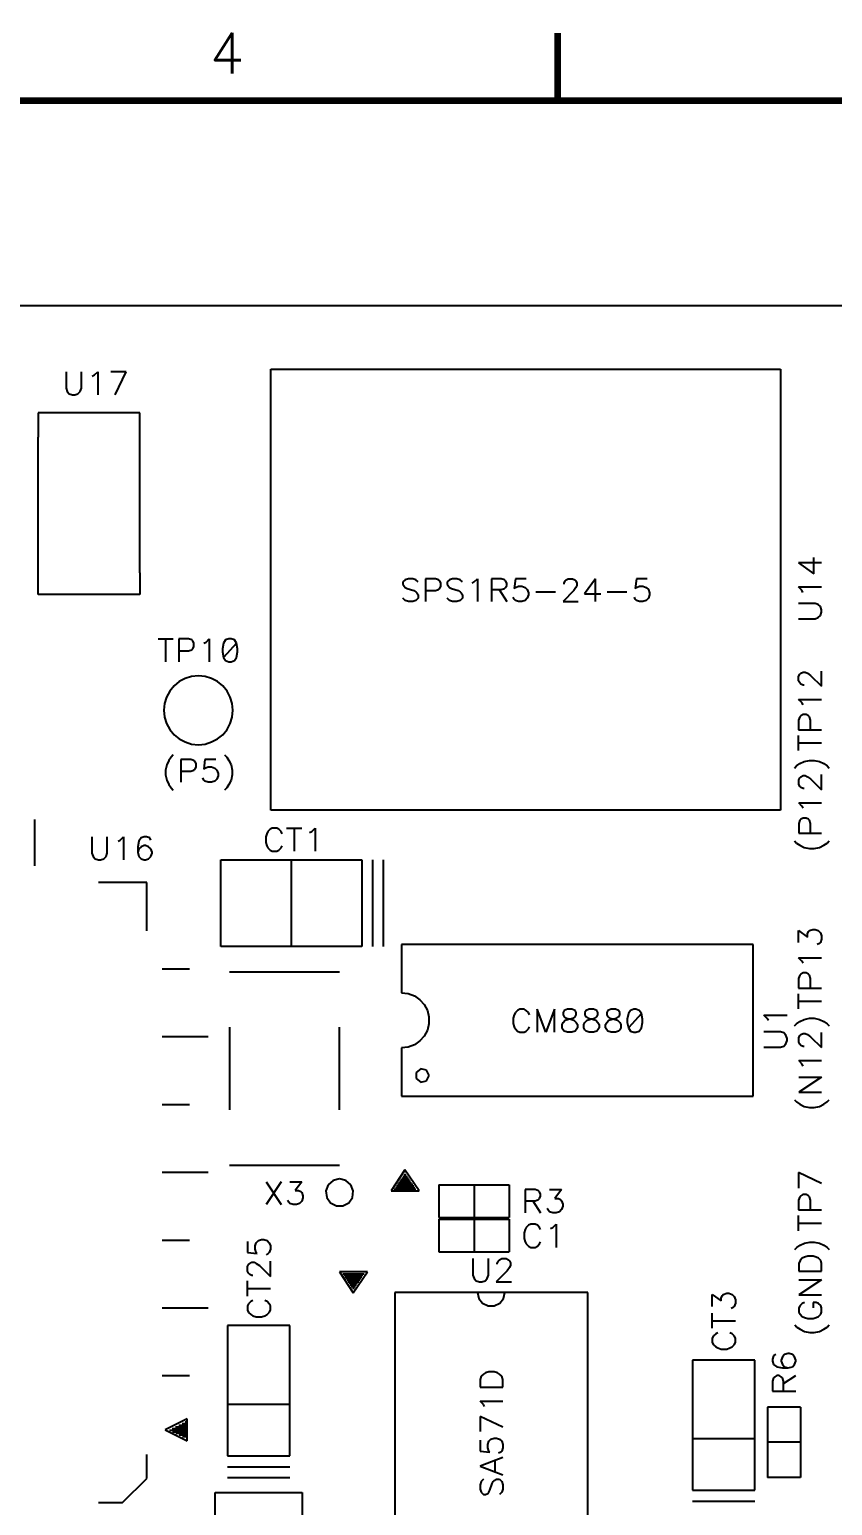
# Model space of a CAD drawing. Extents: x 295 to 953, y 10 to 290.
# Drawn here: x 648 to 707.2, y 181.4 to 290.2 of the extents above; entities that cross this region are included whole.
import ezdxf
from ezdxf.enums import TextEntityAlignment as Align

# ---------------------------------------------------------------- set-up
doc = ezdxf.new("R2010")
doc.units = 0
doc.header["$LTSCALE"] = 5
doc.header["$MEASUREMENT"] = 0
doc.layers.get('0').update_dxf_attribs({"linetype": 'CONTINUOUS', "lineweight": 25})
for name, color, linetype in [('130409_DV-DPH-A6_TSK', 10, 'CONTINUOUS'), ('문자', 4, 'CONTINUOUS'), ('테두리', 3, 'CONTINUOUS')]:
    doc.layers.add(name, color=color, linetype=linetype)
doc.styles.get("Standard").update_dxf_attribs({"font": 'simplex.shx'})

# ---------------------------------------------------------------- blocks, each defined once
blk = doc.blocks.new('C')
at = {"layer": '테두리', "const_width": 0.5}
for points in [[(210, 290), (210, 285)], [(15, 285), (15, 15), (405, 15), (405, 285), (15, 285)]]:
    blk.add_lwpolyline(points, dxfattribs=at)
at = {"layer": '문자'}
blk.add_text('4', height=3, dxfattribs=at).set_placement((185.62, 288.5), align=Align.MIDDLE)

msp = doc.modelspace()

# ---------------------------------------------------------------- linework, layer by layer
at = {"layer": '130409_DV-DPH-A6_TSK', "color": 7}
for p, q in [((794.47, 269.88), (586.48, 269.88)), ((794.47, 269.88), (586.48, 269.88)), ((650.73, 265.02), (650.73, 263.81)), ((651.86, 263.81), (651.86, 265.02)), ((652.66, 264.69), (652.83, 264.78)), ((652.83, 264.78), (653.07, 265.02)), ((653.07, 265.02), (653.07, 263.32)), ((655.16, 265.02), (654.04, 265.02)), ((654.36, 263.32), (655.16, 265.02)), ((665.82, 232.7), (665.82, 265.21)), ((665.82, 265.21), (703.41, 265.21)), ((703.41, 265.21), (703.41, 232.7)), ((650.73, 263.81), (650.81, 263.57)), ((650.81, 263.57), (650.97, 263.4)), ((650.97, 263.4), (651.21, 263.32)), ((651.37, 263.32), (651.61, 263.4)), ((651.61, 263.4), (651.78, 263.57)), ((651.78, 263.57), (651.86, 263.81)), ((651.21, 263.32), (651.37, 263.32)), ((656.18, 262), (648.68, 262)), ((648.68, 262), (648.68, 260.2)), ((656.18, 250.2), (656.18, 262)), ((648.68, 248.6), (648.68, 260.2)), ((706.44, 250.93), (704.74, 250.93)), ((704.74, 250.93), (705.87, 250.12)), ((705.87, 250.12), (705.87, 251.33)), ((656.18, 250.2), (656.18, 248.6)), ((675.73, 249.67), (675.56, 249.52)), ((675.56, 249.52), (675.56, 249.35)), ((675.56, 249.35), (675.65, 249.2)), ((675.97, 249.75), (675.73, 249.67)), ((676.29, 249.75), (675.97, 249.75)), ((676.53, 249.67), (676.29, 249.75)), ((676.68, 249.52), (676.53, 249.67)), ((677.96, 249.75), (677.24, 249.75)), ((677.24, 249.75), (677.24, 248.08)), ((678.2, 249.67), (677.96, 249.75)), ((678.28, 249.59), (678.2, 249.67)), ((678.36, 249.43), (678.28, 249.59)), ((678.36, 249.2), (678.36, 249.43)), ((678.99, 249.67), (678.84, 249.52)), ((678.84, 249.52), (678.84, 249.35)), ((678.84, 249.35), (678.92, 249.2)), ((679.23, 249.75), (678.99, 249.67)), ((679.55, 249.75), (679.23, 249.75)), ((679.79, 249.67), (679.55, 249.75)), ((679.95, 249.52), (679.79, 249.67)), ((680.67, 249.43), (680.83, 249.52)), ((680.83, 249.52), (681.07, 249.75)), ((681.07, 249.75), (681.07, 248.08)), ((682.82, 249.75), (682.1, 249.75)), ((682.1, 249.75), (682.1, 248.08)), ((683.06, 249.67), (682.82, 249.75)), ((683.14, 249.59), (683.06, 249.67)), ((683.22, 249.43), (683.14, 249.59)), ((683.14, 249.11), (683.22, 249.27)), ((683.22, 249.27), (683.22, 249.43)), ((683.86, 249.75), (683.78, 249.03)), ((684.65, 249.75), (683.86, 249.75)), ((687.45, 249.43), (687.52, 249.59)), ((687.45, 249.35), (687.45, 249.43)), ((687.52, 249.59), (687.6, 249.67)), ((687.6, 249.67), (687.76, 249.75)), ((687.76, 249.75), (688.08, 249.75)), ((688.08, 249.75), (688.24, 249.67)), ((688.24, 249.67), (688.32, 249.59)), ((688.32, 249.59), (688.4, 249.43)), ((688.4, 249.27), (688.32, 249.11)), ((688.4, 249.43), (688.4, 249.27)), ((689.76, 249.75), (688.96, 248.64)), ((689.76, 248.08), (689.76, 249.75)), ((692.79, 249.75), (692.7, 249.03)), ((693.58, 249.75), (692.79, 249.75)), ((656.18, 248.6), (648.68, 248.6)), ((675.73, 248.16), (675.56, 248.32)), ((675.65, 249.2), (675.73, 249.11)), ((675.73, 249.11), (675.89, 249.03)), ((675.97, 248.08), (675.73, 248.16)), ((675.89, 249.03), (676.36, 248.88)), ((676.53, 248.16), (676.29, 248.08)), ((676.36, 248.88), (676.53, 248.79)), ((676.53, 248.79), (676.6, 248.72)), ((676.68, 248.32), (676.53, 248.16)), ((676.6, 248.72), (676.68, 248.56)), ((676.68, 248.56), (676.68, 248.32)), ((677.24, 248.88), (677.96, 248.88)), ((677.96, 248.88), (678.2, 248.96)), ((678.2, 248.96), (678.28, 249.03)), ((678.28, 249.03), (678.36, 249.2)), ((678.99, 248.16), (678.84, 248.32)), ((678.92, 249.2), (678.99, 249.11)), ((678.99, 249.11), (679.16, 249.03)), ((679.23, 248.08), (678.99, 248.16)), ((679.16, 249.03), (679.63, 248.88)), ((679.79, 248.16), (679.55, 248.08)), ((679.63, 248.88), (679.79, 248.79)), ((679.79, 248.79), (679.87, 248.72)), ((679.95, 248.32), (679.79, 248.16)), ((679.87, 248.72), (679.95, 248.56)), ((679.95, 248.56), (679.95, 248.32)), ((682.1, 248.96), (682.82, 248.96)), ((682.66, 248.96), (683.22, 248.08)), ((682.82, 248.96), (683.06, 249.03)), ((683.06, 249.03), (683.14, 249.11)), ((683.78, 248.24), (683.7, 248.4)), ((683.78, 249.03), (683.86, 249.11)), ((683.86, 248.16), (683.78, 248.24)), ((683.86, 249.11), (684.1, 249.2)), ((684.1, 248.08), (683.86, 248.16)), ((684.1, 249.2), (684.34, 249.2)), ((684.34, 249.2), (684.58, 249.11)), ((684.58, 248.16), (684.34, 248.08)), ((684.58, 249.11), (684.73, 248.96)), ((684.73, 248.32), (684.58, 248.16)), ((684.73, 248.96), (684.82, 248.72)), ((684.82, 248.56), (684.73, 248.32)), ((684.82, 248.72), (684.82, 248.56)), ((685.37, 248.79), (686.81, 248.79)), ((688.16, 248.88), (687.37, 248.08)), ((688.32, 249.11), (688.16, 248.88)), ((688.96, 248.64), (690.15, 248.64)), ((690.63, 248.79), (692.07, 248.79)), ((692.7, 248.24), (692.63, 248.4)), ((692.7, 249.03), (692.79, 249.11)), ((692.79, 248.16), (692.7, 248.24)), ((692.79, 249.11), (693.02, 249.2)), ((693.02, 248.08), (692.79, 248.16)), ((693.02, 249.2), (693.26, 249.2)), ((693.26, 249.2), (693.5, 249.11)), ((693.5, 248.16), (693.26, 248.08)), ((693.5, 249.11), (693.67, 248.96)), ((693.67, 248.32), (693.5, 248.16)), ((693.67, 248.96), (693.74, 248.72)), ((693.74, 248.56), (693.67, 248.32)), ((693.74, 248.72), (693.74, 248.56)), ((704.98, 248.91), (704.74, 249.15)), ((704.74, 249.15), (706.44, 249.15)), ((705.06, 248.75), (704.98, 248.91)), ((676.29, 248.08), (675.97, 248.08)), ((679.55, 248.08), (679.23, 248.08)), ((684.34, 248.08), (684.1, 248.08)), ((687.37, 248.08), (688.48, 248.08)), ((693.26, 248.08), (693.02, 248.08)), ((705.95, 247.94), (704.74, 247.94)), ((706.19, 247.86), (705.95, 247.94)), ((706.35, 247.7), (706.19, 247.86)), ((706.19, 246.89), (706.35, 247.05)), ((706.44, 247.46), (706.35, 247.7)), ((706.35, 247.05), (706.44, 247.3)), ((706.44, 247.3), (706.44, 247.46)), ((704.74, 246.81), (705.95, 246.81)), ((705.95, 246.81), (706.19, 246.89)), ((657.51, 245.33), (658.63, 245.33)), ((658.07, 245.33), (658.07, 243.64)), ((659.76, 245.33), (659.04, 245.33)), ((659.04, 245.33), (659.04, 243.64)), ((660, 245.25), (659.76, 245.33)), ((660.08, 245.17), (660, 245.25)), ((660.16, 245), (660.08, 245.17)), ((660.16, 244.77), (660.16, 245)), ((660.89, 245), (661.05, 245.09)), ((661.05, 245.09), (661.29, 245.33)), ((661.29, 245.33), (661.29, 243.64)), ((662.34, 245), (662.26, 244.6)), ((662.49, 245.25), (662.34, 245)), ((663.3, 245), (662.34, 243.96)), ((662.74, 245.33), (662.49, 245.25)), ((662.9, 245.33), (662.74, 245.33)), ((663.14, 245.25), (662.9, 245.33)), ((663.3, 245), (663.14, 245.25)), ((663.38, 244.6), (663.3, 245)), ((659.04, 244.44), (659.76, 244.44)), ((659.76, 244.44), (660, 244.52)), ((660, 244.52), (660.08, 244.6)), ((660.08, 244.6), (660.16, 244.77)), ((662.26, 244.6), (662.26, 244.36)), ((662.26, 244.36), (662.34, 243.96)), ((662.34, 243.96), (662.49, 243.72)), ((663.14, 243.72), (663.3, 243.96)), ((663.3, 243.96), (663.38, 244.36)), ((663.38, 244.36), (663.38, 244.6)), ((662.49, 243.72), (662.74, 243.64)), ((662.74, 243.64), (662.9, 243.64)), ((662.9, 243.64), (663.14, 243.72)), ((704.74, 242.55), (704.83, 242.71)), ((704.83, 242.71), (704.91, 242.8)), ((704.91, 242.8), (705.07, 242.88)), ((705.07, 242.88), (705.23, 242.88)), ((705.23, 242.88), (705.39, 242.8)), ((705.39, 242.8), (705.63, 242.63)), ((706.44, 241.83), (706.44, 242.95)), ((658.69, 241.86), (658.37, 241.47)), ((659.08, 242.17), (658.69, 241.86)), ((659.51, 242.4), (659.08, 242.17)), ((659.99, 242.55), (659.51, 242.4)), ((660.49, 242.6), (659.99, 242.55)), ((660.98, 242.55), (660.49, 242.6)), ((661.46, 242.4), (660.98, 242.55)), ((661.89, 242.17), (661.46, 242.4)), ((662.28, 241.86), (661.89, 242.17)), ((662.6, 241.47), (662.28, 241.86)), ((704.74, 242.23), (704.74, 242.55)), ((704.83, 242.07), (704.74, 242.23)), ((704.91, 241.99), (704.83, 242.07)), ((705.07, 241.91), (704.91, 241.99)), ((705.15, 241.91), (705.07, 241.91)), ((705.63, 242.63), (706.44, 241.83)), ((657.99, 240.55), (657.95, 240.06)), ((658.14, 241.03), (657.99, 240.55)), ((658.37, 241.47), (658.14, 241.03)), ((662.83, 241.03), (662.6, 241.47)), ((662.98, 240.55), (662.83, 241.03)), ((663.03, 240.06), (662.98, 240.55)), ((704.99, 240.62), (704.74, 240.86)), ((704.74, 240.86), (706.44, 240.86)), ((705.07, 240.46), (704.99, 240.62)), ((657.95, 240.06), (657.99, 239.56)), ((657.99, 239.56), (658.14, 239.09)), ((662.83, 239.09), (662.98, 239.56)), ((662.98, 239.56), (663.03, 240.06)), ((704.83, 239.58), (704.74, 239.34)), ((704.91, 239.66), (704.83, 239.58)), ((705.07, 239.74), (704.91, 239.66)), ((705.31, 239.74), (705.07, 239.74)), ((705.47, 239.66), (705.31, 239.74)), ((705.55, 239.58), (705.47, 239.66)), ((705.63, 239.34), (705.55, 239.58)), ((658.14, 239.09), (658.37, 238.65)), ((658.37, 238.65), (658.69, 238.26)), ((662.28, 238.26), (662.6, 238.65)), ((662.6, 238.65), (662.83, 239.09)), ((704.74, 239.34), (704.74, 238.61)), ((704.74, 238.61), (706.44, 238.61)), ((705.63, 238.61), (705.63, 239.34)), ((658.69, 238.26), (659.08, 237.95)), ((659.08, 237.95), (659.51, 237.72)), ((659.51, 237.72), (659.99, 237.57)), ((659.99, 237.57), (660.49, 237.52)), ((660.49, 237.52), (660.98, 237.57)), ((660.98, 237.57), (661.46, 237.72)), ((661.46, 237.72), (661.89, 237.95)), ((661.89, 237.95), (662.28, 238.26)), ((704.74, 237.09), (704.74, 238.21)), ((704.74, 237.65), (706.44, 237.65)), ((658.31, 236.36), (658.15, 236.04)), ((658.47, 236.6), (658.31, 236.36)), ((658.63, 236.77), (658.47, 236.6)), ((659.92, 236.44), (659.2, 236.44)), ((659.2, 236.44), (659.2, 234.75)), ((660.16, 236.36), (659.92, 236.44)), ((660.24, 236.28), (660.16, 236.36)), ((660.32, 236.12), (660.24, 236.28)), ((660.97, 236.44), (660.89, 235.71)), ((661.77, 236.44), (660.97, 236.44)), ((662.42, 236.77), (662.58, 236.6)), ((662.58, 236.6), (662.74, 236.36)), ((662.74, 236.36), (662.9, 236.04)), ((704.83, 236.13), (705.15, 236.29)), ((705.15, 236.29), (705.55, 236.36)), ((705.55, 236.36), (705.88, 236.36)), ((705.88, 236.36), (706.28, 236.29)), ((706.28, 236.29), (706.6, 236.13)), ((658.15, 236.04), (658.07, 235.64)), ((658.07, 235.64), (658.07, 235.31)), ((658.07, 235.31), (658.15, 234.91)), ((659.2, 235.56), (659.92, 235.56)), ((659.92, 235.56), (660.16, 235.64)), ((660.16, 235.64), (660.24, 235.71)), ((660.24, 235.71), (660.32, 235.88)), ((660.32, 235.88), (660.32, 236.12)), ((660.89, 234.91), (660.81, 235.07)), ((660.89, 235.71), (660.97, 235.79)), ((660.97, 235.79), (661.21, 235.88)), ((661.21, 235.88), (661.45, 235.88)), ((661.45, 235.88), (661.69, 235.79)), ((661.69, 235.79), (661.85, 235.64)), ((661.85, 235.64), (661.94, 235.39)), ((661.94, 235.23), (661.85, 234.99)), ((661.94, 235.39), (661.94, 235.23)), ((662.9, 236.04), (662.98, 235.64)), ((662.98, 235.31), (662.9, 234.91)), ((662.98, 235.64), (662.98, 235.31)), ((704.43, 235.8), (704.59, 235.96)), ((704.59, 235.96), (704.83, 236.13)), ((704.75, 234.92), (704.83, 235.08)), ((704.83, 235.08), (704.91, 235.16)), ((704.91, 235.16), (705.07, 235.24)), ((705.07, 235.24), (705.23, 235.24)), ((705.23, 235.24), (705.39, 235.16)), ((705.39, 235.16), (705.63, 235)), ((706.44, 234.2), (706.44, 235.32)), ((706.6, 236.13), (706.84, 235.96)), ((706.84, 235.96), (707, 235.8)), ((658.15, 234.91), (658.31, 234.59)), ((658.31, 234.59), (658.47, 234.35)), ((658.47, 234.35), (658.63, 234.18)), ((660.97, 234.83), (660.89, 234.91)), ((661.21, 234.75), (660.97, 234.83)), ((661.45, 234.75), (661.21, 234.75)), ((661.69, 234.83), (661.45, 234.75)), ((661.85, 234.99), (661.69, 234.83)), ((662.58, 234.35), (662.42, 234.18)), ((662.74, 234.59), (662.58, 234.35)), ((662.9, 234.91), (662.74, 234.59)), ((704.75, 234.6), (704.75, 234.92)), ((704.83, 234.44), (704.75, 234.6)), ((704.91, 234.36), (704.83, 234.44)), ((705.07, 234.28), (704.91, 234.36)), ((705.15, 234.28), (705.07, 234.28)), ((705.63, 235), (706.44, 234.2)), ((704.99, 233), (704.75, 233.23)), ((704.75, 233.23), (706.44, 233.23)), ((705.07, 232.83), (704.99, 233)), ((648.42, 228.6), (648.42, 232)), ((703.41, 232.7), (665.82, 232.7)), ((704.83, 231.95), (704.75, 231.71)), ((704.91, 232.03), (704.83, 231.95)), ((705.07, 232.11), (704.91, 232.03)), ((705.31, 232.11), (705.07, 232.11)), ((705.47, 232.03), (705.31, 232.11)), ((705.55, 231.95), (705.47, 232.03)), ((705.63, 231.71), (705.55, 231.95)), ((652.63, 230.73), (652.63, 229.52)), ((653.76, 229.52), (653.76, 230.73)), ((654.73, 230.49), (654.97, 230.73)), ((654.97, 230.73), (654.97, 229.03)), ((656.5, 230.73), (656.26, 230.65)), ((656.67, 230.73), (656.5, 230.73)), ((656.91, 230.65), (656.67, 230.73)), ((665.53, 230.96), (665.45, 230.72)), ((665.45, 230.72), (665.45, 230.32)), ((665.61, 231.13), (665.53, 230.96)), ((665.78, 231.29), (665.61, 231.13)), ((665.93, 231.37), (665.78, 231.29)), ((666.26, 231.37), (665.93, 231.37)), ((666.42, 231.29), (666.26, 231.37)), ((666.58, 231.13), (666.42, 231.29)), ((666.66, 230.96), (666.58, 231.13)), ((666.98, 231.37), (668.12, 231.37)), ((667.55, 231.37), (667.55, 229.67)), ((668.68, 231.05), (668.84, 231.13)), ((668.84, 231.13), (669.09, 231.37)), ((669.09, 231.37), (669.09, 229.67)), ((704.75, 231.71), (704.75, 230.99)), ((704.75, 230.99), (706.44, 230.99)), ((705.63, 230.99), (705.63, 231.71)), ((654.57, 230.4), (654.73, 230.49)), ((656.1, 230.4), (656.02, 230)), ((656.02, 230), (656.02, 229.6)), ((656.1, 229.84), (656.02, 229.6)), ((656.26, 230.65), (656.1, 230.4)), ((656.26, 230), (656.1, 229.84)), ((656.5, 230.08), (656.26, 230)), ((656.59, 230.08), (656.5, 230.08)), ((656.82, 230), (656.59, 230.08)), ((656.99, 229.84), (656.82, 230)), ((656.99, 230.49), (656.91, 230.65)), ((657.07, 229.6), (656.99, 229.84)), ((665.45, 230.32), (665.53, 230.07)), ((665.53, 230.07), (665.61, 229.91)), ((665.61, 229.91), (665.78, 229.75)), ((665.78, 229.75), (665.93, 229.67)), ((665.93, 229.67), (666.26, 229.67)), ((666.26, 229.67), (666.42, 229.75)), ((666.42, 229.75), (666.58, 229.91)), ((666.58, 229.91), (666.66, 230.07)), ((704.43, 230.43), (704.59, 230.26)), ((704.59, 230.26), (704.83, 230.11)), ((704.83, 230.11), (705.15, 229.94)), ((705.15, 229.94), (705.55, 229.86)), ((705.55, 229.86), (705.88, 229.86)), ((705.88, 229.86), (706.28, 229.94)), ((706.28, 229.94), (706.6, 230.11)), ((706.6, 230.11), (706.84, 230.26)), ((706.84, 230.26), (707, 230.43)), ((652.63, 229.52), (652.72, 229.28)), ((652.72, 229.28), (652.87, 229.11)), ((652.87, 229.11), (653.12, 229.03)), ((653.12, 229.03), (653.28, 229.03)), ((653.28, 229.03), (653.52, 229.11)), ((653.52, 229.11), (653.68, 229.28)), ((653.68, 229.28), (653.76, 229.52)), ((656.02, 229.6), (656.1, 229.28)), ((656.1, 229.28), (656.26, 229.11)), ((656.26, 229.11), (656.5, 229.03)), ((656.5, 229.03), (656.59, 229.03)), ((656.59, 229.03), (656.82, 229.11)), ((656.82, 229.11), (656.99, 229.28)), ((656.99, 229.28), (657.07, 229.52)), ((657.07, 229.52), (657.07, 229.6)), ((662.14, 222.64), (662.14, 229.03)), ((662.14, 229.03), (672.54, 229.03)), ((667.35, 222.64), (667.35, 229.03)), ((672.54, 229.03), (672.54, 222.64)), ((673.35, 222.64), (673.35, 229.03)), ((674.14, 222.64), (674.14, 229.03)), ((656.68, 227.36), (653.12, 227.36)), ((656.68, 223.8), (656.68, 227.36)), ((704.74, 222.94), (704.74, 223.83)), ((704.74, 223.83), (705.39, 223.34)), ((705.39, 223.58), (705.47, 223.75)), ((705.39, 223.34), (705.39, 223.58)), ((705.47, 223.75), (705.55, 223.83)), ((705.55, 223.83), (705.79, 223.9)), ((705.79, 223.9), (705.95, 223.9)), ((705.95, 223.9), (706.19, 223.83)), ((706.19, 223.83), (706.35, 223.66)), ((706.35, 223.66), (706.44, 223.42)), ((706.44, 223.18), (706.35, 222.94)), ((706.44, 223.42), (706.44, 223.18)), ((672.54, 222.64), (662.14, 222.64)), ((701.38, 222.79), (675.47, 222.79)), ((675.47, 222.79), (675.47, 219.23)), ((701.38, 211.61), (701.38, 222.79)), ((706.27, 222.86), (706.12, 222.78)), ((706.35, 222.94), (706.27, 222.86)), ((657.82, 221), (659.82, 221)), ((704.99, 221.57), (704.74, 221.81)), ((704.74, 221.81), (706.44, 221.81)), ((705.07, 221.41), (704.99, 221.57)), ((670.9, 220.76), (662.77, 220.76)), ((704.83, 220.53), (704.74, 220.29)), ((704.74, 220.29), (704.74, 219.56)), ((704.91, 220.61), (704.83, 220.53)), ((705.07, 220.69), (704.91, 220.61)), ((705.31, 220.69), (705.07, 220.69)), ((705.47, 220.61), (705.31, 220.69)), ((705.55, 220.53), (705.47, 220.61)), ((705.63, 220.29), (705.55, 220.53)), ((705.63, 219.56), (705.63, 220.29)), ((675.47, 219.23), (675.96, 219.17)), ((675.96, 219.17), (676.41, 219)), ((676.41, 219), (676.82, 218.72)), ((704.74, 219.56), (706.44, 219.56)), ((704.74, 218.04), (704.74, 219.16)), ((676.82, 218.72), (677.14, 218.36)), ((677.14, 218.36), (677.37, 217.92)), ((677.37, 217.92), (677.49, 217.45)), ((683.87, 217.77), (683.78, 217.61)), ((684.02, 217.93), (683.87, 217.77)), ((684.19, 218.01), (684.02, 217.93)), ((684.51, 218.01), (684.19, 218.01)), ((684.66, 217.93), (684.51, 218.01)), ((684.83, 217.77), (684.66, 217.93)), ((684.9, 217.61), (684.83, 217.77)), ((686.11, 216.33), (685.47, 218.01)), ((685.47, 218.01), (685.47, 216.33)), ((686.75, 218.01), (686.11, 216.33)), ((686.75, 216.33), (686.75, 218.01)), ((687.46, 217.93), (687.39, 217.77)), ((687.39, 217.77), (687.39, 217.61)), ((687.71, 218.01), (687.46, 217.93)), ((688.03, 218.01), (687.71, 218.01)), ((688.26, 217.93), (688.03, 218.01)), ((688.35, 217.77), (688.26, 217.93)), ((688.35, 217.61), (688.35, 217.77)), ((689.07, 217.93), (688.99, 217.77)), ((688.99, 217.77), (688.99, 217.61)), ((689.31, 218.01), (689.07, 217.93)), ((689.63, 218.01), (689.31, 218.01)), ((689.87, 217.93), (689.63, 218.01)), ((689.95, 217.77), (689.87, 217.93)), ((689.95, 217.61), (689.95, 217.77)), ((690.67, 217.93), (690.59, 217.77)), ((690.59, 217.77), (690.59, 217.61)), ((690.91, 218.01), (690.67, 217.93)), ((691.23, 218.01), (690.91, 218.01)), ((691.47, 217.93), (691.23, 218.01)), ((691.55, 217.77), (691.47, 217.93)), ((691.55, 217.61), (691.55, 217.77)), ((692.19, 217.69), (692.11, 217.29)), ((692.34, 217.93), (692.19, 217.69)), ((693.15, 217.69), (692.19, 216.65)), ((692.59, 218.01), (692.34, 217.93)), ((692.75, 218.01), (692.59, 218.01)), ((692.98, 217.93), (692.75, 218.01)), ((693.15, 217.69), (692.98, 217.93)), ((693.23, 217.29), (693.15, 217.69)), ((704.74, 218.6), (706.44, 218.6)), ((662.77, 216.69), (662.77, 210.6)), ((670.9, 210.6), (670.9, 216.69)), ((677.49, 216.95), (677.37, 216.48)), ((677.49, 217.45), (677.49, 216.95)), ((683.78, 217.61), (683.7, 217.37)), ((683.7, 217.37), (683.7, 216.97)), ((683.7, 216.97), (683.78, 216.73)), ((683.78, 216.73), (683.87, 216.57)), ((683.87, 216.57), (684.02, 216.41)), ((684.66, 216.41), (684.83, 216.57)), ((684.83, 216.57), (684.9, 216.73)), ((687.3, 216.89), (687.39, 217.05)), ((687.3, 216.65), (687.3, 216.89)), ((687.39, 216.49), (687.3, 216.65)), ((687.39, 217.61), (687.46, 217.45)), ((687.39, 217.05), (687.54, 217.21)), ((687.46, 217.45), (687.62, 217.37)), ((687.54, 217.21), (687.78, 217.29)), ((687.62, 217.37), (687.94, 217.29)), ((687.78, 217.29), (688.1, 217.37)), ((687.94, 217.29), (688.18, 217.21)), ((688.1, 217.37), (688.26, 217.45)), ((688.18, 217.21), (688.35, 217.05)), ((688.26, 217.45), (688.35, 217.61)), ((688.35, 217.05), (688.43, 216.89)), ((688.43, 216.65), (688.35, 216.49)), ((688.43, 216.89), (688.43, 216.65)), ((688.91, 216.89), (688.99, 217.05)), ((688.91, 216.65), (688.91, 216.89)), ((688.99, 216.49), (688.91, 216.65)), ((688.99, 217.61), (689.07, 217.45)), ((688.99, 217.05), (689.14, 217.21)), ((689.07, 217.45), (689.23, 217.37)), ((689.14, 217.21), (689.39, 217.29)), ((689.23, 217.37), (689.55, 217.29)), ((689.39, 217.29), (689.71, 217.37)), ((689.55, 217.29), (689.78, 217.21)), ((689.71, 217.37), (689.87, 217.45)), ((689.78, 217.21), (689.95, 217.05)), ((689.87, 217.45), (689.95, 217.61)), ((689.95, 217.05), (690.03, 216.89)), ((690.03, 216.65), (689.95, 216.49)), ((690.03, 216.89), (690.03, 216.65)), ((690.51, 216.89), (690.59, 217.05)), ((690.51, 216.65), (690.51, 216.89)), ((690.59, 216.49), (690.51, 216.65)), ((690.59, 217.61), (690.67, 217.45)), ((690.59, 217.05), (690.74, 217.21)), ((690.67, 217.45), (690.83, 217.37)), ((690.74, 217.21), (690.99, 217.29)), ((690.83, 217.37), (691.15, 217.29)), ((690.99, 217.29), (691.31, 217.37)), ((691.15, 217.29), (691.38, 217.21)), ((691.31, 217.37), (691.47, 217.45)), ((691.38, 217.21), (691.55, 217.05)), ((691.47, 217.45), (691.55, 217.61)), ((691.55, 217.05), (691.63, 216.89)), ((691.63, 216.65), (691.55, 216.49)), ((691.63, 216.89), (691.63, 216.65)), ((692.11, 217.29), (692.11, 217.05)), ((692.11, 217.05), (692.19, 216.65)), ((692.19, 216.65), (692.34, 216.41)), ((692.98, 216.41), (693.15, 216.65)), ((693.15, 216.65), (693.23, 217.05)), ((693.23, 217.05), (693.23, 217.29)), ((702.43, 217.34), (702.18, 217.58)), ((702.18, 217.58), (703.89, 217.58)), ((702.51, 217.18), (702.43, 217.34)), ((704.43, 216.8), (704.59, 216.95)), ((704.59, 216.95), (704.83, 217.12)), ((704.83, 217.12), (705.15, 217.27)), ((705.15, 217.27), (705.55, 217.35)), ((705.55, 217.35), (705.88, 217.35)), ((705.88, 217.35), (706.28, 217.27)), ((706.28, 217.27), (706.6, 217.12)), ((706.6, 217.12), (706.84, 216.95)), ((706.84, 216.95), (707, 216.8)), ((657.82, 216), (661.21, 216)), ((676.82, 215.68), (676.41, 215.4)), ((677.14, 216.04), (676.82, 215.68)), ((677.37, 216.48), (677.14, 216.04)), ((684.02, 216.41), (684.19, 216.33)), ((684.19, 216.33), (684.51, 216.33)), ((684.51, 216.33), (684.66, 216.41)), ((687.46, 216.41), (687.39, 216.49)), ((687.71, 216.33), (687.46, 216.41)), ((688.03, 216.33), (687.71, 216.33)), ((688.26, 216.41), (688.03, 216.33)), ((688.35, 216.49), (688.26, 216.41)), ((689.07, 216.41), (688.99, 216.49)), ((689.31, 216.33), (689.07, 216.41)), ((689.63, 216.33), (689.31, 216.33)), ((689.87, 216.41), (689.63, 216.33)), ((689.95, 216.49), (689.87, 216.41)), ((690.67, 216.41), (690.59, 216.49)), ((690.91, 216.33), (690.67, 216.41)), ((691.23, 216.33), (690.91, 216.33)), ((691.47, 216.41), (691.23, 216.33)), ((691.55, 216.49), (691.47, 216.41)), ((692.34, 216.41), (692.59, 216.33)), ((692.59, 216.33), (692.75, 216.33)), ((692.75, 216.33), (692.98, 216.41)), ((703.4, 216.36), (702.18, 216.36)), ((703.65, 216.28), (703.4, 216.36)), ((703.81, 216.11), (703.65, 216.28)), ((703.89, 215.87), (703.81, 216.11)), ((703.81, 215.46), (703.89, 215.71)), ((703.89, 215.71), (703.89, 215.87)), ((704.75, 215.91), (704.83, 216.07)), ((704.75, 215.59), (704.75, 215.91)), ((704.83, 215.43), (704.75, 215.59)), ((704.83, 216.07), (704.91, 216.15)), ((704.91, 216.15), (705.07, 216.23)), ((705.07, 216.23), (705.23, 216.23)), ((705.23, 216.23), (705.39, 216.15)), ((705.39, 216.15), (705.63, 215.99)), ((705.63, 215.99), (706.44, 215.19)), ((706.44, 215.19), (706.44, 216.31)), ((675.96, 215.23), (675.47, 215.17)), ((675.47, 215.17), (675.47, 211.61)), ((676.41, 215.4), (675.96, 215.23)), ((702.18, 215.22), (703.4, 215.22)), ((703.4, 215.22), (703.65, 215.3)), ((703.65, 215.3), (703.81, 215.46)), ((704.91, 215.35), (704.83, 215.43)), ((705.07, 215.27), (704.91, 215.35)), ((705.15, 215.27), (705.07, 215.27)), ((676.88, 213.63), (676.54, 213.36)), ((676.54, 213.36), (676.54, 212.91)), ((677.31, 213.53), (676.88, 213.63)), ((677.51, 213.14), (677.31, 213.53)), ((704.99, 213.99), (704.75, 214.23)), ((704.75, 214.23), (706.44, 214.23)), ((705.07, 213.82), (704.99, 213.99)), ((676.54, 212.91), (676.88, 212.64)), ((676.88, 212.64), (677.31, 212.74)), ((677.31, 212.74), (677.51, 213.14)), ((704.75, 213.02), (706.44, 213.02)), ((706.44, 213.02), (704.75, 211.9)), ((675.47, 211.61), (701.38, 211.61)), ((704.43, 211.33), (704.59, 211.18)), ((704.59, 211.18), (704.83, 211.01)), ((704.75, 211.9), (706.44, 211.9)), ((706.6, 211.01), (706.84, 211.18)), ((706.84, 211.18), (707, 211.33)), ((657.82, 211), (659.82, 211)), ((704.83, 211.01), (705.15, 210.85)), ((705.15, 210.85), (705.55, 210.78)), ((705.55, 210.78), (705.88, 210.78)), ((705.88, 210.78), (706.28, 210.85)), ((706.28, 210.85), (706.6, 211.01)), ((657.82, 206), (661.21, 206)), ((662.77, 206.53), (670.9, 206.53)), ((675.72, 206.17), (674.69, 204.63)), ((675.55, 205.69), (675.9, 205.69)), ((675.64, 205.81), (675.81, 205.81)), ((675.71, 205.93), (675.74, 205.93)), ((676.76, 204.63), (675.72, 206.17)), ((706.43, 205.16), (704.73, 205.97)), ((704.73, 205.97), (704.73, 204.83)), ((666.6, 205.29), (665.49, 203.63)), ((665.49, 205.29), (666.6, 203.63)), ((667.23, 205.29), (668.11, 205.29)), ((668.11, 205.29), (667.63, 204.66)), ((667.63, 204.66), (667.87, 204.66)), ((667.87, 204.66), (668.03, 204.58)), ((670.06, 205.08), (669.89, 204.62)), ((669.89, 204.62), (669.95, 204.14)), ((670.43, 205.4), (670.06, 205.08)), ((670.9, 205.52), (670.43, 205.4)), ((671.37, 205.4), (670.9, 205.52)), ((671.73, 205.08), (671.37, 205.4)), ((671.91, 204.62), (671.73, 205.08)), ((671.85, 204.14), (671.91, 204.62)), ((674.69, 204.63), (676.76, 204.63)), ((674.93, 204.76), (676.52, 204.76)), ((675.01, 204.87), (676.44, 204.87)), ((675.09, 204.99), (676.36, 204.99)), ((675.16, 205.11), (676.29, 205.11)), ((675.24, 205.22), (676.21, 205.22)), ((675.32, 205.34), (676.13, 205.34)), ((675.4, 205.46), (676.05, 205.46)), ((675.48, 205.57), (675.97, 205.57)), ((678.21, 205.07), (683.4, 205.07)), ((678.21, 205.07), (678.21, 202.66)), ((680.81, 205.07), (680.81, 202.66)), ((683.4, 205.07), (683.4, 202.66)), ((685.31, 204.72), (684.58, 204.72)), ((684.58, 204.72), (684.58, 203)), ((685.56, 204.63), (685.31, 204.72)), ((685.64, 204.55), (685.56, 204.63)), ((686.38, 204.72), (687.27, 204.72)), ((687.27, 204.72), (686.78, 204.07)), ((667.15, 203.79), (667.07, 203.94)), ((667.23, 203.7), (667.15, 203.79)), ((667.47, 203.63), (667.23, 203.7)), ((667.71, 203.63), (667.47, 203.63)), ((667.94, 203.7), (667.71, 203.63)), ((668.11, 203.87), (667.94, 203.7)), ((668.03, 204.58), (668.11, 204.5)), ((668.11, 204.5), (668.18, 204.26)), ((668.18, 204.1), (668.11, 203.87)), ((668.18, 204.26), (668.18, 204.1)), ((669.95, 204.14), (670.23, 203.74)), ((670.23, 203.74), (670.66, 203.51)), ((670.66, 203.51), (671.14, 203.51)), ((671.14, 203.51), (671.57, 203.74)), ((671.57, 203.74), (671.85, 204.14)), ((684.58, 203.9), (685.31, 203.9)), ((685.15, 203.9), (685.72, 203)), ((685.31, 203.9), (685.56, 203.98)), ((685.56, 203.98), (685.64, 204.07)), ((685.72, 204.39), (685.64, 204.55)), ((685.64, 204.07), (685.72, 204.23)), ((685.72, 204.23), (685.72, 204.39)), ((686.78, 204.07), (687.03, 204.07)), ((687.03, 204.07), (687.19, 203.98)), ((687.19, 203.98), (687.27, 203.9)), ((687.27, 203.9), (687.35, 203.65)), ((687.35, 203.65), (687.35, 203.49)), ((704.82, 204.19), (704.73, 203.94)), ((704.73, 203.94), (704.73, 203.22)), ((704.9, 204.27), (704.82, 204.19)), ((705.06, 204.35), (704.9, 204.27)), ((705.3, 204.35), (705.06, 204.35)), ((705.47, 204.27), (705.3, 204.35)), ((705.54, 204.19), (705.47, 204.27)), ((705.62, 203.94), (705.54, 204.19)), ((705.62, 203.22), (705.62, 203.94)), ((678.21, 202.66), (683.4, 202.66)), ((678.21, 202.53), (683.4, 202.53)), ((678.21, 202.53), (678.21, 200.12)), ((680.81, 202.53), (680.81, 200.12)), ((683.4, 202.53), (683.4, 200.12)), ((686.29, 203.17), (686.21, 203.33)), ((686.38, 203.08), (686.29, 203.17)), ((686.62, 203), (686.38, 203.08)), ((686.86, 203), (686.62, 203)), ((687.11, 203.08), (686.86, 203)), ((687.27, 203.25), (687.11, 203.08)), ((687.35, 203.49), (687.27, 203.25)), ((704.73, 203.22), (706.43, 203.22)), ((704.73, 201.68), (704.73, 202.82)), ((684.58, 201.77), (684.5, 201.53)), ((684.5, 201.53), (684.5, 201.11)), ((684.66, 201.93), (684.58, 201.77)), ((684.83, 202.09), (684.66, 201.93)), ((684.99, 202.18), (684.83, 202.09)), ((685.31, 202.18), (684.99, 202.18)), ((685.48, 202.09), (685.31, 202.18)), ((685.64, 201.93), (685.48, 202.09)), ((685.72, 201.77), (685.64, 201.93)), ((686.46, 201.85), (686.62, 201.93)), ((686.62, 201.93), (686.86, 202.18)), ((686.86, 202.18), (686.86, 200.46)), ((704.73, 202.25), (706.43, 202.25)), ((657.82, 201), (659.82, 201)), ((664.1, 200.89), (664.1, 200.08)), ((664.67, 200.56), (664.75, 200.8)), ((664.67, 200.32), (664.67, 200.56)), ((664.75, 200.08), (664.67, 200.32)), ((664.75, 200.8), (664.91, 200.97)), ((664.91, 200.97), (665.15, 201.04)), ((665.15, 201.04), (665.31, 201.04)), ((665.31, 201.04), (665.55, 200.97)), ((665.55, 200.97), (665.71, 200.8)), ((665.71, 200.8), (665.8, 200.56)), ((665.8, 200.32), (665.71, 200.08)), ((665.8, 200.56), (665.8, 200.32)), ((684.5, 201.11), (684.58, 200.87)), ((684.58, 200.87), (684.66, 200.71)), ((684.66, 200.71), (684.83, 200.54)), ((684.83, 200.54), (684.99, 200.46)), ((684.99, 200.46), (685.31, 200.46)), ((685.31, 200.46), (685.48, 200.54)), ((685.48, 200.54), (685.64, 200.71)), ((685.64, 200.71), (685.72, 200.87)), ((704.46, 200.29), (704.62, 200.45)), ((704.62, 200.45), (704.86, 200.61)), ((704.86, 200.61), (705.17, 200.77)), ((705.17, 200.77), (705.57, 200.85)), ((705.57, 200.85), (705.89, 200.85)), ((705.89, 200.85), (706.28, 200.77)), ((706.28, 200.77), (706.6, 200.61)), ((706.6, 200.61), (706.84, 200.45)), ((706.84, 200.45), (707, 200.29)), ((664.1, 200.08), (664.83, 200)), ((664.1, 199.04), (664.19, 199.19)), ((664.19, 199.19), (664.27, 199.27)), ((664.27, 199.27), (664.43, 199.36)), ((664.43, 199.36), (664.59, 199.36)), ((664.59, 199.36), (664.75, 199.27)), ((664.83, 200), (664.75, 200.08)), ((664.75, 199.27), (664.99, 199.11)), ((665.63, 200), (665.48, 199.92)), ((665.71, 200.08), (665.63, 200)), ((665.8, 198.31), (665.8, 199.44)), ((678.21, 200.12), (683.4, 200.12)), ((680.73, 199.63), (680.73, 198.41)), ((681.87, 198.41), (681.87, 199.63)), ((682.52, 199.31), (682.61, 199.47)), ((682.52, 199.22), (682.52, 199.31)), ((682.61, 199.47), (682.69, 199.55)), ((682.69, 199.55), (682.85, 199.63)), ((682.85, 199.63), (683.17, 199.63)), ((683.17, 199.63), (683.34, 199.55)), ((683.34, 199.55), (683.42, 199.47)), ((683.42, 199.47), (683.5, 199.31)), ((683.5, 199.31), (683.5, 199.14)), ((704.86, 199.5), (704.77, 199.26)), ((704.77, 199.26), (704.77, 198.71)), ((705.01, 199.66), (704.86, 199.5)), ((705.17, 199.74), (705.01, 199.66)), ((705.41, 199.82), (705.17, 199.74)), ((705.81, 199.82), (705.41, 199.82)), ((706.04, 199.74), (705.81, 199.82)), ((706.2, 199.66), (706.04, 199.74)), ((706.37, 199.5), (706.2, 199.66)), ((706.44, 199.26), (706.37, 199.5)), ((706.44, 198.71), (706.44, 199.26)), ((664.1, 198.71), (664.1, 199.04)), ((664.19, 198.55), (664.1, 198.71)), ((664.27, 198.47), (664.19, 198.55)), ((664.43, 198.39), (664.27, 198.47)), ((664.51, 198.39), (664.43, 198.39)), ((664.99, 199.11), (665.8, 198.31)), ((672.95, 198.66), (670.88, 198.66)), ((670.88, 198.66), (671.91, 197.11)), ((671.13, 198.51), (672.7, 198.51)), ((671.21, 198.4), (672.62, 198.4)), ((671.29, 198.27), (672.54, 198.27)), ((671.37, 198.16), (672.46, 198.16)), ((671.91, 197.11), (672.95, 198.66)), ((680.73, 198.41), (680.81, 198.17)), ((680.81, 198.17), (680.98, 198)), ((681.63, 198), (681.79, 198.17)), ((681.79, 198.17), (681.87, 198.41)), ((683.26, 198.74), (682.44, 197.92)), ((683.42, 198.98), (683.26, 198.74)), ((683.5, 199.14), (683.42, 198.98)), ((704.77, 198.71), (706.44, 198.71)), ((704.77, 198.07), (706.44, 198.07)), ((706.44, 198.07), (704.77, 196.96)), ((664.1, 196.86), (664.1, 197.99)), ((664.1, 197.43), (665.8, 197.43)), ((671.45, 198.04), (672.38, 198.04)), ((671.52, 197.92), (672.31, 197.92)), ((671.6, 197.81), (672.23, 197.81)), ((671.68, 197.69), (672.15, 197.69)), ((671.76, 197.57), (672.07, 197.57)), ((671.84, 197.46), (671.99, 197.46)), ((674.97, 197.14), (674.97, 176.31)), ((681.06, 197.14), (674.97, 197.14)), ((680.98, 198), (681.22, 197.92)), ((689.19, 197.14), (681.06, 197.14)), ((681.06, 197.14), (681.16, 196.69)), ((681.22, 197.92), (681.38, 197.92)), ((681.38, 197.92), (681.63, 198)), ((682.44, 197.92), (683.58, 197.92)), ((682.99, 196.69), (683.09, 197.14)), ((689.19, 176.31), (689.19, 197.14)), ((698.38, 196.1), (698.38, 196.99)), ((698.38, 196.99), (699.03, 196.51)), ((699.12, 196.91), (699.19, 196.99)), ((699.19, 196.99), (699.44, 197.08)), ((699.44, 197.08), (699.6, 197.08)), ((699.6, 197.08), (699.84, 196.99)), ((699.84, 196.99), (700, 196.83)), ((657.82, 196), (661.21, 196)), ((664.19, 196.3), (664.1, 196.14)), ((664.1, 196.14), (664.1, 195.82)), ((664.35, 196.46), (664.19, 196.3)), ((664.51, 196.54), (664.35, 196.46)), ((665.55, 196.46), (665.39, 196.54)), ((665.71, 196.3), (665.55, 196.46)), ((665.8, 196.14), (665.71, 196.3)), ((665.8, 195.82), (665.8, 196.14)), ((681.16, 196.69), (681.44, 196.34)), ((681.44, 196.34), (681.85, 196.15)), ((681.85, 196.15), (682.3, 196.15)), ((682.3, 196.15), (682.71, 196.34)), ((682.71, 196.34), (682.99, 196.69)), ((699.03, 196.75), (699.12, 196.91)), ((699.03, 196.51), (699.03, 196.75)), ((699.92, 196.02), (699.76, 195.94)), ((700, 196.1), (699.92, 196.02)), ((700, 196.83), (700.08, 196.59)), ((700.08, 196.35), (700, 196.1)), ((700.08, 196.59), (700.08, 196.35)), ((704.77, 196.96), (706.44, 196.96)), ((704.86, 196.17), (704.77, 196.01)), ((704.77, 196.01), (704.77, 195.69)), ((705.01, 196.32), (704.86, 196.17)), ((705.17, 196.4), (705.01, 196.32)), ((706.04, 196.4), (705.81, 196.4)), ((705.81, 196.4), (705.81, 196.01)), ((706.2, 196.32), (706.04, 196.4)), ((706.37, 196.17), (706.2, 196.32)), ((706.44, 196.01), (706.37, 196.17)), ((706.44, 195.69), (706.44, 196.01)), ((664.1, 195.82), (664.19, 195.66)), ((664.19, 195.66), (664.35, 195.5)), ((664.35, 195.5), (664.51, 195.41)), ((664.51, 195.41), (664.75, 195.33)), ((664.75, 195.33), (665.15, 195.33)), ((665.15, 195.33), (665.39, 195.41)), ((665.39, 195.41), (665.55, 195.5)), ((665.55, 195.5), (665.71, 195.66)), ((665.71, 195.66), (665.8, 195.82)), ((698.38, 194.49), (698.38, 195.62)), ((698.38, 195.05), (700.08, 195.05)), ((704.77, 195.69), (704.86, 195.53)), ((704.86, 195.53), (705.01, 195.37)), ((705.01, 195.37), (705.17, 195.29)), ((705.17, 195.29), (705.41, 195.21)), ((705.41, 195.21), (705.81, 195.21)), ((705.81, 195.21), (706.04, 195.29)), ((706.04, 195.29), (706.2, 195.37)), ((706.2, 195.37), (706.37, 195.53)), ((706.37, 195.53), (706.44, 195.69)), ((667.23, 194.69), (662.63, 194.69)), ((662.63, 194.69), (662.63, 191.1)), ((667.23, 191.1), (667.23, 194.69)), ((698.47, 193.93), (698.38, 193.76)), ((698.38, 193.76), (698.38, 193.44)), ((698.63, 194.09), (698.47, 193.93)), ((698.79, 194.16), (698.63, 194.09)), ((699.84, 194.09), (699.68, 194.16)), ((700, 193.93), (699.84, 194.09)), ((700.08, 193.76), (700, 193.93)), ((700.08, 193.44), (700.08, 193.76)), ((704.46, 194.74), (704.62, 194.58)), ((704.62, 194.58), (704.86, 194.42)), ((704.86, 194.42), (705.17, 194.26)), ((705.17, 194.26), (705.57, 194.18)), ((705.57, 194.18), (705.89, 194.18)), ((705.89, 194.18), (706.28, 194.26)), ((706.28, 194.26), (706.6, 194.42)), ((706.6, 194.42), (706.84, 194.58)), ((706.84, 194.58), (707, 194.74)), ((698.38, 193.44), (698.47, 193.28)), ((698.47, 193.28), (698.63, 193.12)), ((698.63, 193.12), (698.79, 193.04)), ((698.79, 193.04), (699.03, 192.96)), ((699.03, 192.96), (699.44, 192.96)), ((699.44, 192.96), (699.68, 193.04)), ((699.68, 193.04), (699.84, 193.12)), ((699.84, 193.12), (700, 193.28)), ((700, 193.28), (700.08, 193.44)), ((703.96, 192.63), (703.71, 192.55)), ((704.04, 192.63), (703.96, 192.63)), ((704.28, 192.55), (704.04, 192.63)), ((701.52, 192.15), (696.92, 192.15)), ((696.92, 192.15), (696.92, 188.56)), ((701.52, 188.56), (701.52, 192.15)), ((702.9, 192.47), (702.81, 192.22)), ((702.81, 192.22), (702.81, 192.06)), ((702.81, 192.06), (702.9, 191.82)), ((703.06, 192.55), (702.9, 192.47)), ((702.9, 191.82), (703.14, 191.65)), ((703.14, 191.65), (703.55, 191.57)), ((703.55, 192.39), (703.46, 192.14)), ((703.46, 192.14), (703.46, 192.06)), ((703.46, 192.06), (703.55, 191.82)), ((703.71, 192.55), (703.55, 192.39)), ((703.55, 191.82), (703.71, 191.65)), ((703.55, 191.57), (703.96, 191.57)), ((703.71, 191.65), (703.96, 191.57)), ((703.96, 191.57), (704.28, 191.65)), ((704.44, 192.39), (704.28, 192.55)), ((704.28, 191.65), (704.44, 191.82)), ((704.53, 192.14), (704.44, 192.39)), ((704.44, 191.82), (704.53, 192.06)), ((704.53, 192.06), (704.53, 192.14)), ((657.82, 191), (659.82, 191)), ((662.63, 191.1), (662.63, 190.5)), ((662.63, 190.5), (662.63, 189.39)), ((667.23, 190.5), (667.23, 191.1)), ((667.23, 189.39), (667.23, 190.5)), ((681.34, 190.96), (681.26, 190.72)), ((681.26, 190.72), (681.26, 190.16)), ((681.5, 191.12), (681.34, 190.96)), ((681.66, 191.2), (681.5, 191.12)), ((681.9, 191.28), (681.66, 191.2)), ((682.3, 191.28), (681.9, 191.28)), ((682.54, 191.2), (682.3, 191.28)), ((682.7, 191.12), (682.54, 191.2)), ((682.86, 190.96), (682.7, 191.12)), ((682.94, 190.72), (682.86, 190.96)), ((682.94, 190.16), (682.94, 190.72)), ((702.9, 190.84), (702.81, 190.59)), ((702.81, 190.59), (702.81, 189.86)), ((702.98, 190.92), (702.9, 190.84)), ((703.14, 191), (702.98, 190.92)), ((703.3, 191), (703.14, 191)), ((703.46, 190.92), (703.3, 191)), ((703.55, 190.84), (703.46, 190.92)), ((703.63, 190.59), (703.55, 190.84)), ((703.63, 190.43), (704.53, 191)), ((703.63, 189.86), (703.63, 190.59)), ((662.63, 189.39), (662.63, 188.49)), ((667.23, 188.49), (667.23, 189.39)), ((681.26, 190.16), (682.94, 190.16)), ((702.81, 189.86), (704.53, 189.86)), ((662.63, 188.9), (667.23, 188.9)), ((662.63, 188.49), (662.63, 185.1)), ((667.23, 185.1), (667.23, 188.49)), ((681.5, 188.88), (681.26, 189.12)), ((681.26, 189.12), (682.94, 189.12)), ((681.58, 188.72), (681.5, 188.88)), ((696.92, 188.56), (696.92, 187.96)), ((701.52, 187.96), (701.52, 188.56)), ((702.46, 188.68), (702.46, 183.49)), ((704.87, 188.68), (702.46, 188.68)), ((704.87, 188.68), (704.87, 183.49)), ((659.67, 187.81), (658.05, 187)), ((658.8, 187.23), (659.55, 187.23)), ((659.04, 187.35), (659.55, 187.35)), ((659.28, 187.47), (659.55, 187.47)), ((659.52, 187.59), (659.55, 187.59)), ((659.67, 186.19), (659.67, 187.81)), ((682.94, 187.2), (681.26, 188)), ((681.26, 188), (681.26, 186.88)), ((696.92, 187.96), (696.92, 186.85)), ((701.52, 186.85), (701.52, 187.96)), ((658.05, 187), (659.67, 186.19)), ((658.35, 186.99), (659.55, 186.99)), ((658.56, 187.11), (659.55, 187.11)), ((658.59, 186.87), (659.55, 186.87)), ((658.83, 186.75), (659.55, 186.75)), ((659.07, 186.64), (659.55, 186.64)), ((659.31, 186.51), (659.55, 186.51)), ((681.26, 186.24), (681.26, 185.44)), ((681.82, 185.92), (681.9, 186.16)), ((681.9, 186.16), (682.06, 186.32)), ((682.06, 186.32), (682.3, 186.4)), ((682.3, 186.4), (682.46, 186.4)), ((682.46, 186.4), (682.7, 186.32)), ((682.7, 186.32), (682.86, 186.16)), ((682.86, 186.16), (682.94, 185.92)), ((696.92, 186.85), (696.92, 185.95)), ((696.92, 186.36), (701.52, 186.36)), ((701.52, 185.95), (701.52, 186.85)), ((704.87, 186.09), (702.46, 186.09)), ((656.68, 183.41), (656.68, 185.19)), ((662.63, 185.1), (667.23, 185.1)), ((681.26, 185.44), (681.98, 185.36)), ((681.82, 185.68), (681.82, 185.92)), ((681.9, 185.44), (681.82, 185.68)), ((681.98, 185.36), (681.9, 185.44)), ((682.78, 185.36), (682.62, 185.28)), ((682.86, 185.44), (682.78, 185.36)), ((682.94, 185.68), (682.86, 185.44)), ((682.94, 185.92), (682.94, 185.68)), ((696.92, 185.95), (696.92, 182.56)), ((701.52, 182.56), (701.52, 185.95)), ((662.63, 184.29), (667.23, 184.29)), ((682.94, 184.96), (681.26, 184.32)), ((681.26, 184.32), (682.94, 183.68)), ((682.38, 183.92), (682.38, 184.72)), ((654.9, 181.64), (656.68, 183.41)), ((662.63, 183.5), (667.23, 183.5)), ((681.34, 183.2), (681.26, 182.96)), ((681.26, 182.96), (681.26, 182.64)), ((681.5, 183.36), (681.34, 183.2)), ((681.98, 182.56), (682.14, 183.04)), ((682.14, 183.04), (682.22, 183.2)), ((682.22, 183.2), (682.3, 183.28)), ((682.3, 183.28), (682.46, 183.36)), ((682.46, 183.36), (682.7, 183.36)), ((682.7, 183.36), (682.86, 183.2)), ((682.86, 183.2), (682.94, 182.96)), ((682.94, 182.96), (682.94, 182.64)), ((704.87, 183.49), (702.46, 183.49)), ((661.73, 172), (661.73, 182.39)), ((661.73, 182.39), (668.13, 182.39)), ((668.13, 182.39), (668.13, 172)), ((681.26, 182.64), (681.34, 182.4)), ((681.34, 182.4), (681.5, 182.24)), ((681.5, 182.24), (681.66, 182.24)), ((681.66, 182.24), (681.82, 182.32)), ((681.82, 182.32), (681.9, 182.4)), ((681.9, 182.4), (681.98, 182.56)), ((682.86, 182.4), (682.7, 182.24)), ((682.94, 182.64), (682.86, 182.4)), ((696.92, 182.56), (701.52, 182.56)), ((696.92, 181.75), (701.52, 181.75)), ((653.12, 181.64), (654.9, 181.64))]:
    msp.add_line(p, q, dxfattribs=at)

# ---------------------------------------------------------------- block references
msp.add_blockref('C', (476.98, 0))

doc.saveas('drawing.dxf')
